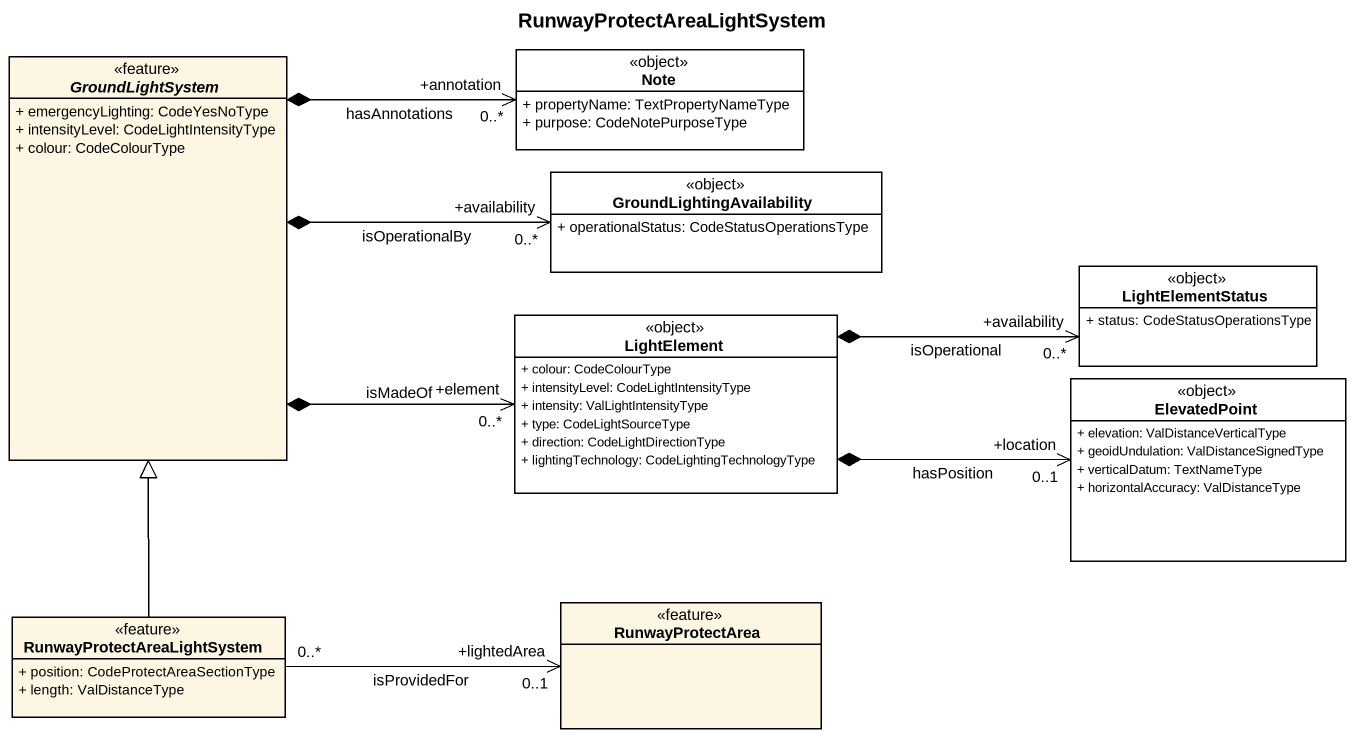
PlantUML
@startuml
title RunwayProtectAreaLightSystem
hide circle
hide empty members
skinparam classAttributeIconSize 0
abstract class GroundLightSystem <<feature>> {
  + emergencyLighting: CodeYesNoType
  + intensityLevel: CodeLightIntensityType
  + colour: CodeColourType
}
class "Note" as Note_ <<object>> #FFFFFF {
  + propertyName: TextPropertyNameType
  + purpose: CodeNotePurposeType
}
class GroundLightingAvailability <<object>> #FFFFFF {
  + operationalStatus: CodeStatusOperationsType
}
class LightElementStatus <<object>> #FFFFFF {
  + status: CodeStatusOperationsType
}
class LightElement <<object>> #FFFFFF {
  + colour: CodeColourType
  + intensityLevel: CodeLightIntensityType
  + intensity: ValLightIntensityType
  + type: CodeLightSourceType
  + direction: CodeLightDirectionType
  + lightingTechnology: CodeLightingTechnologyType
}
class ElevatedPoint <<object>> #FFFFFF {
  + elevation: ValDistanceVerticalType
  + geoidUndulation: ValDistanceSignedType
  + verticalDatum: TextNameType
  + horizontalAccuracy: ValDistanceType
}
class RunwayProtectAreaLightSystem <<feature>> {
  + position: CodeProtectAreaSectionType
  + length: ValDistanceType
}
class RunwayProtectArea <<feature>>
GroundLightSystem *-right-> "+annotation\n0..*" Note_ : hasAnnotations
GroundLightSystem *-right-> "+availability\n0..*" GroundLightingAvailability : isOperationalBy
GroundLightSystem *-right-> "+element\n0..*" LightElement : isMadeOf
LightElement *-right-> "+availability\n0..*" LightElementStatus : isOperational
LightElement *-right-> "+location\n0..1" ElevatedPoint : hasPosition
RunwayProtectAreaLightSystem -up-|> GroundLightSystem
RunwayProtectAreaLightSystem "0..*" -right-> "+lightedArea\n0..1" RunwayProtectArea : isProvidedFor
@enduml
